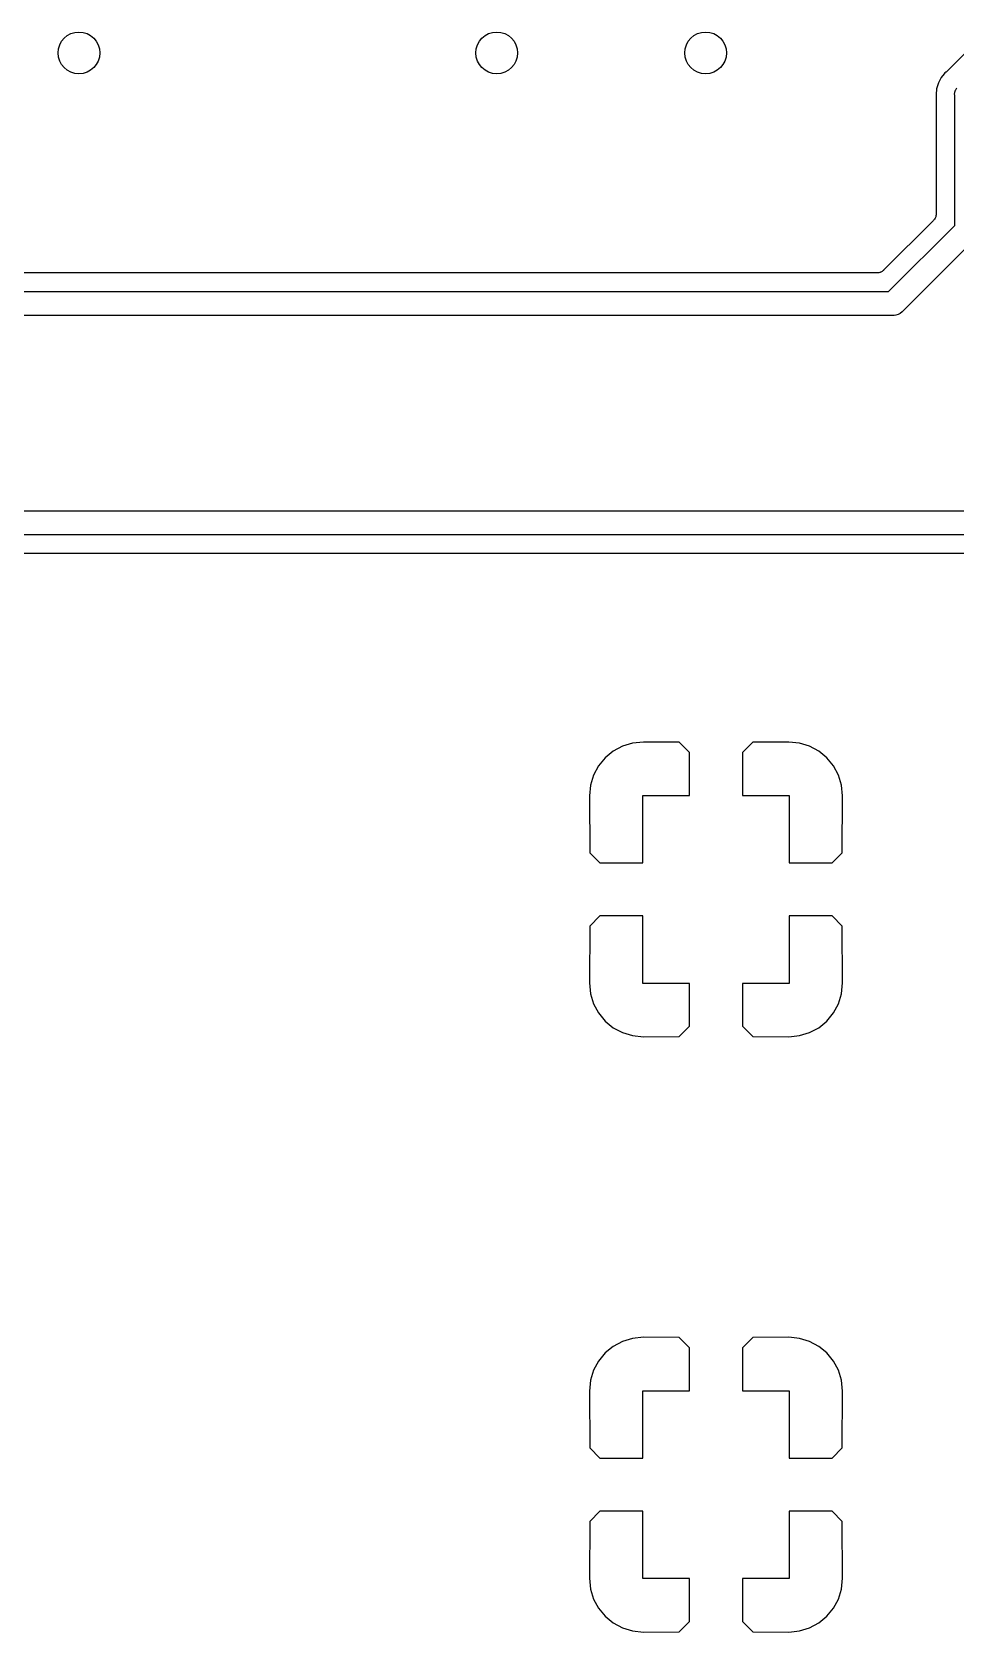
# Model space of a CAD drawing. Extents: x 1.98 to 5.9, y -3.93 to -1.98.
# Drawn here: x 2.325 to 2.673, y -3.442 to -2.839 of the extents above; entities that cross this region are included whole.
import ezdxf

# ---------------------------------------------------------------- set-up
doc = ezdxf.new("R2010")
doc.units = 0
doc.header["$MEASUREMENT"] = 0
doc.layers.add('BLACK', color=7, linetype='CONTINUOUS')

msp = doc.modelspace()

# ---------------------------------------------------------------- linework, layer by layer
at = {"layer": 'BLACK', "linetype": 'CONTINUOUS'}
for p, q in [((2.68426, -2.83885), (2.66955, -2.85355)), ((2.66649, -2.85778), (2.66583, -2.85995)), ((2.66756, -2.85578), (2.66649, -2.85778)), ((2.66874, -2.85434), (2.66756, -2.85578)), ((2.66899, -2.85403), (2.66874, -2.85434)), ((2.66874, -2.85434), (2.66874, -2.85434)), ((2.6693, -2.85378), (2.66899, -2.85403)), ((2.6694, -2.85368), (2.6693, -2.85378)), ((2.66952, -2.85359), (2.6694, -2.85368)), ((2.66955, -2.85355), (2.66952, -2.85359)), ((2.66583, -2.85995), (2.66561, -2.8622)), ((2.66561, -2.8622), (2.66565, -2.8626)), ((2.66565, -2.8626), (2.66565, -2.86265)), ((2.66565, -2.86265), (2.66565, -2.86279)), ((2.66565, -2.86279), (2.66567, -2.86294)), ((2.66567, -2.86294), (2.66567, -2.90717)), ((2.67264, -2.8622), (2.67273, -2.86132)), ((2.67267, -2.86243), (2.67264, -2.8622)), ((2.67267, -2.91152), (2.67267, -2.86243)), ((2.67273, -2.86132), (2.67299, -2.86047)), ((2.67299, -2.86047), (2.67306, -2.86034)), ((2.67306, -2.86034), (2.67341, -2.85969)), ((2.66566, -2.90722), (2.66563, -2.90754)), ((2.66567, -2.90719), (2.66566, -2.90722)), ((2.66567, -2.90717), (2.66567, -2.90718)), ((2.66567, -2.90718), (2.66567, -2.90718)), ((2.66567, -2.90718), (2.66567, -2.90719)), ((2.66464, -2.90965), (2.64587, -2.92842)), ((2.64774, -2.93644), (2.67267, -2.91152)), ((2.66484, -2.9094), (2.66464, -2.90965)), ((2.66505, -2.90915), (2.66484, -2.9094)), ((2.66506, -2.90913), (2.66505, -2.90915)), ((2.66507, -2.90912), (2.66506, -2.90913)), ((2.66523, -2.90883), (2.66507, -2.90912)), ((2.66538, -2.90855), (2.66523, -2.90883)), ((2.66539, -2.90853), (2.66538, -2.90855)), ((2.6654, -2.90852), (2.66539, -2.90853)), ((2.66549, -2.90821), (2.6654, -2.90852)), ((2.66559, -2.9079), (2.66549, -2.90821)), ((2.6656, -2.90786), (2.66559, -2.90788)), ((2.66559, -2.90788), (2.66559, -2.9079)), ((2.66563, -2.90754), (2.6656, -2.90786)), ((2.68019, -2.91672), (2.65294, -2.94397)), ((2.64339, -2.92944), (2.01378, -2.92944)), ((2.64371, -2.92941), (2.64339, -2.92944)), ((2.64404, -2.92939), (2.64371, -2.92941)), ((2.64405, -2.92938), (2.64404, -2.92939)), ((2.64407, -2.92938), (2.64405, -2.92938)), ((2.64438, -2.92929), (2.64407, -2.92938)), ((2.64469, -2.92919), (2.64438, -2.92929)), ((2.64471, -2.92919), (2.64469, -2.92919)), ((2.64473, -2.92918), (2.64471, -2.92919)), ((2.64501, -2.92903), (2.64473, -2.92918)), ((2.6453, -2.92888), (2.64501, -2.92903)), ((2.64531, -2.92887), (2.6453, -2.92888)), ((2.64533, -2.92886), (2.64531, -2.92887)), ((2.64558, -2.92865), (2.64533, -2.92886)), ((2.64583, -2.92845), (2.64558, -2.92865)), ((2.64586, -2.92843), (2.64583, -2.92845)), ((2.64587, -2.92842), (2.64586, -2.92843)), ((2.64586, -2.92843), (2.64586, -2.92843)), ((2.64586, -2.92843), (2.64586, -2.92843)), ((2.0074, -2.93644), (2.64774, -2.93644)), ((2.64939, -2.94544), (2.0074, -2.94544)), ((2.64961, -2.94547), (2.64939, -2.94544)), ((2.64983, -2.94544), (2.64961, -2.94547)), ((2.65049, -2.94538), (2.64983, -2.94544)), ((2.64983, -2.94544), (2.64983, -2.94544)), ((2.65134, -2.94512), (2.65049, -2.94538)), ((2.65212, -2.9447), (2.65134, -2.94512)), ((2.6528, -2.94414), (2.65212, -2.9447)), ((2.65294, -2.94397), (2.6528, -2.94414)), ((2.04517, -3.01912), (2.71457, -3.01912)), ((2.71457, -3.02812), (2.04353, -3.02812)), ((2.11691, -3.03512), (2.70402, -3.03512)), ((2.55528, -3.10627), (2.5512, -3.10667)), ((2.56884, -3.10637), (2.55528, -3.10627)), ((2.57268, -3.1102), (2.56884, -3.10637)), ((2.59651, -3.10637), (2.59268, -3.1102)), ((2.61008, -3.10627), (2.59651, -3.10637)), ((2.61416, -3.10667), (2.61008, -3.10627)), ((2.54091, -3.11217), (2.53841, -3.11521)), ((2.54395, -3.10967), (2.54091, -3.11217)), ((2.54743, -3.10781), (2.54395, -3.10967)), ((2.5512, -3.10667), (2.54743, -3.10781)), ((2.57268, -3.12638), (2.57268, -3.1102)), ((2.59268, -3.1102), (2.59268, -3.12638)), ((2.61793, -3.10781), (2.61416, -3.10667)), ((2.6214, -3.10967), (2.61793, -3.10781)), ((2.62445, -3.11217), (2.6214, -3.10967)), ((2.62695, -3.11521), (2.62445, -3.11217)), ((2.53841, -3.11521), (2.53655, -3.11869)), ((2.6288, -3.11869), (2.62695, -3.11521)), ((2.53541, -3.12246), (2.53501, -3.12654)), ((2.53655, -3.11869), (2.53541, -3.12246)), ((2.62995, -3.12246), (2.6288, -3.11869)), ((2.63035, -3.12654), (2.62995, -3.12246)), ((2.53501, -3.12654), (2.53511, -3.14798)), ((2.55512, -3.15181), (2.55512, -3.12638)), ((2.55512, -3.12638), (2.57268, -3.12638)), ((2.59268, -3.12638), (2.61024, -3.12638)), ((2.61024, -3.12638), (2.61024, -3.15181)), ((2.63024, -3.14798), (2.63035, -3.12654)), ((2.53511, -3.14798), (2.53894, -3.15181)), ((2.62641, -3.15181), (2.63024, -3.14798)), ((2.53894, -3.15181), (2.55512, -3.15181)), ((2.61024, -3.15181), (2.62641, -3.15181)), ((2.53894, -3.17181), (2.53511, -3.17564)), ((2.55512, -3.17181), (2.53894, -3.17181)), ((2.55512, -3.19724), (2.55512, -3.17181)), ((2.61024, -3.17181), (2.61024, -3.19724)), ((2.62641, -3.17181), (2.61024, -3.17181)), ((2.63024, -3.17564), (2.62641, -3.17181)), ((2.53511, -3.17564), (2.53501, -3.19708)), ((2.63035, -3.19708), (2.63024, -3.17564)), ((2.53501, -3.19708), (2.53541, -3.20116)), ((2.53541, -3.20116), (2.53655, -3.20493)), ((2.57268, -3.19724), (2.55512, -3.19724)), ((2.57268, -3.21342), (2.57268, -3.19724)), ((2.61024, -3.19724), (2.59268, -3.19724)), ((2.59268, -3.19724), (2.59268, -3.21342)), ((2.6288, -3.20493), (2.62995, -3.20116)), ((2.62995, -3.20116), (2.63035, -3.19708)), ((2.53655, -3.20493), (2.53841, -3.20841)), ((2.53841, -3.20841), (2.54091, -3.21145)), ((2.62445, -3.21145), (2.62695, -3.20841)), ((2.62695, -3.20841), (2.6288, -3.20493)), ((2.54091, -3.21145), (2.54395, -3.21395)), ((2.54395, -3.21395), (2.54743, -3.21581)), ((2.56884, -3.21725), (2.57268, -3.21342)), ((2.59268, -3.21342), (2.59651, -3.21725)), ((2.61793, -3.21581), (2.6214, -3.21395)), ((2.6214, -3.21395), (2.62445, -3.21145)), ((2.54743, -3.21581), (2.5512, -3.21695)), ((2.5512, -3.21695), (2.55528, -3.21736)), ((2.55528, -3.21736), (2.56884, -3.21725)), ((2.59651, -3.21725), (2.61008, -3.21736)), ((2.61008, -3.21736), (2.61416, -3.21695)), ((2.61416, -3.21695), (2.61793, -3.21581)), ((2.54395, -3.33408), (2.54091, -3.33658)), ((2.54743, -3.33222), (2.54395, -3.33408)), ((2.5512, -3.33108), (2.54743, -3.33222)), ((2.55528, -3.33067), (2.5512, -3.33108)), ((2.56884, -3.33078), (2.55528, -3.33067)), ((2.57268, -3.33461), (2.56884, -3.33078)), ((2.57268, -3.35079), (2.57268, -3.33461)), ((2.59651, -3.33078), (2.59268, -3.33461)), ((2.59268, -3.33461), (2.59268, -3.35079)), ((2.61008, -3.33067), (2.59651, -3.33078)), ((2.61416, -3.33108), (2.61008, -3.33067)), ((2.61793, -3.33222), (2.61416, -3.33108)), ((2.6214, -3.33408), (2.61793, -3.33222)), ((2.62445, -3.33658), (2.6214, -3.33408)), ((2.53841, -3.33962), (2.53655, -3.3431)), ((2.54091, -3.33658), (2.53841, -3.33962)), ((2.62695, -3.33962), (2.62445, -3.33658)), ((2.6288, -3.3431), (2.62695, -3.33962)), ((2.53541, -3.34687), (2.53501, -3.35095)), ((2.53655, -3.3431), (2.53541, -3.34687)), ((2.62995, -3.34687), (2.6288, -3.3431)), ((2.63035, -3.35095), (2.62995, -3.34687)), ((2.53501, -3.35095), (2.53511, -3.37239)), ((2.55512, -3.37622), (2.55512, -3.35079)), ((2.55512, -3.35079), (2.57268, -3.35079)), ((2.59268, -3.35079), (2.61024, -3.35079)), ((2.61024, -3.35079), (2.61024, -3.37622)), ((2.63024, -3.37239), (2.63035, -3.35095)), ((2.53511, -3.37239), (2.53894, -3.37622)), ((2.53894, -3.37622), (2.55512, -3.37622)), ((2.61024, -3.37622), (2.62641, -3.37622)), ((2.62641, -3.37622), (2.63024, -3.37239)), ((2.53511, -3.40005), (2.53501, -3.42149)), ((2.53894, -3.39622), (2.53511, -3.40005)), ((2.55512, -3.39622), (2.53894, -3.39622)), ((2.55512, -3.42165), (2.55512, -3.39622)), ((2.61024, -3.39622), (2.61024, -3.42165)), ((2.62641, -3.39622), (2.61024, -3.39622)), ((2.63024, -3.40005), (2.62641, -3.39622)), ((2.63035, -3.42149), (2.63024, -3.40005)), ((2.53501, -3.42149), (2.53541, -3.42557)), ((2.53541, -3.42557), (2.53655, -3.42934)), ((2.57268, -3.42165), (2.55512, -3.42165)), ((2.57268, -3.43783), (2.57268, -3.42165)), ((2.61024, -3.42165), (2.59268, -3.42165)), ((2.59268, -3.42165), (2.59268, -3.43783)), ((2.6288, -3.42934), (2.62995, -3.42557)), ((2.62995, -3.42557), (2.63035, -3.42149)), ((2.53655, -3.42934), (2.53841, -3.43282)), ((2.62695, -3.43282), (2.6288, -3.42934)), ((2.53841, -3.43282), (2.54091, -3.43586)), ((2.54091, -3.43586), (2.54395, -3.43836)), ((2.56884, -3.44166), (2.57268, -3.43783)), ((2.59268, -3.43783), (2.59651, -3.44166)), ((2.6214, -3.43836), (2.62445, -3.43586)), ((2.62445, -3.43586), (2.62695, -3.43282)), ((2.54395, -3.43836), (2.54743, -3.44022)), ((2.54743, -3.44022), (2.5512, -3.44136)), ((2.5512, -3.44136), (2.55528, -3.44177)), ((2.55528, -3.44177), (2.56884, -3.44166)), ((2.59651, -3.44166), (2.61008, -3.44177)), ((2.61008, -3.44177), (2.61416, -3.44136)), ((2.61416, -3.44136), (2.61793, -3.44022)), ((2.61793, -3.44022), (2.6214, -3.43836))]:
    msp.add_line(p, q, dxfattribs=at)
at = {"layer": 'BLACK'}
for centre in [(2.34252, -2.84646), (2.5, -2.84646), (2.57874, -2.84646)]:
    msp.add_circle(centre, 0.00787, dxfattribs=at)

doc.saveas('drawing.dxf')
